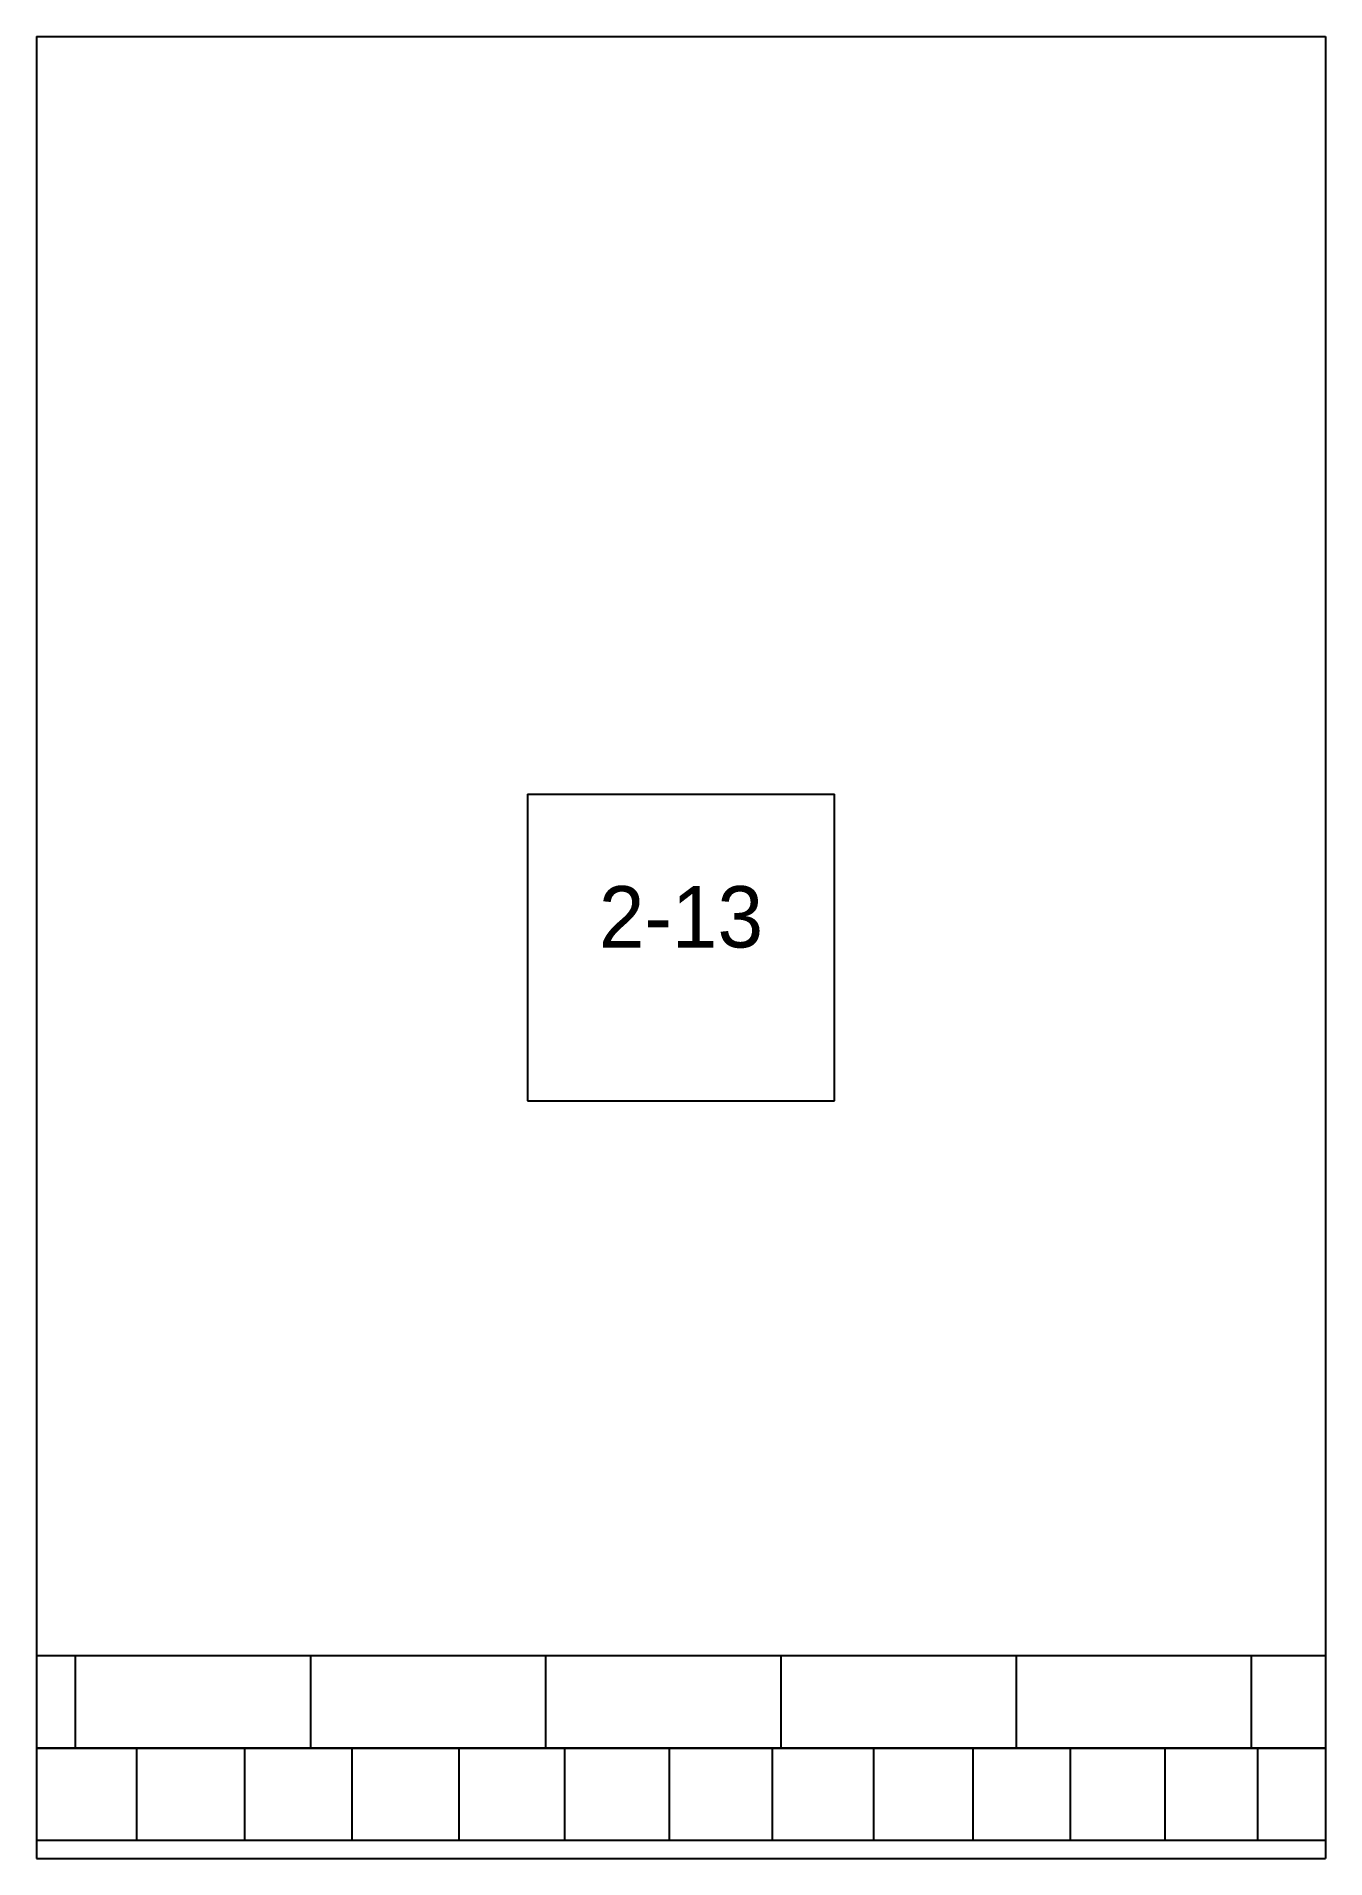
# Paper-space layout 'Plan 2-13' of a CAD drawing. Header units: metres, sheet in millimetres. Extents: x 0 to 210, y 0 to 297.
# The model-space entities are those that its viewports show. They can reach past a viewport. Long polylines and large blocks are cut down to what shows.
import ezdxf
from ezdxf.enums import TextEntityAlignment as Align

# ---------------------------------------------------------------- set-up
doc = ezdxf.new("R2010")
doc.units = ezdxf.units.M
for name, color, linetype in [('default', 7, 'Continuous'), ('TEXTLAYER', 7, 'Continuous'), ('VIEWPORTS', 7, 'Continuous')]:
    doc.layers.add(name, color=color, linetype=linetype)

msp = doc.modelspace()

# ---------------------------------------------------------------- linework, layer by layer
at = {"color": 9}
for p, q in [((2520, 0), (2520, -297)), ((2520, 0), (2520, -297)), ((2730, 0), (2730, -297)), ((2730, 0), (2730, -297)), ((2310, -297), (2520, -297)), ((2310, -297), (2520, -297)), ((2520, -297), (2730, -297)), ((2520, -297), (2520, -594)), ((2520, -297), (2730, -297)), ((2520, -297), (2520, -594)), ((2730, -297), (2940, -297)), ((2730, -297), (2730, -594)), ((2730, -297), (2940, -297)), ((2730, -297), (2730, -594)), ((2600, -420.5), (2650, -420.5)), ((2600, -420.5), (2600, -470.5)), ((2650, -470.5), (2650, -420.5)), ((2600, -470.5), (2650, -470.5)), ((2310, -594), (2520, -594)), ((2310, -594), (2520, -594)), ((2520, -594), (2730, -594)), ((2520, -594), (2520, -891)), ((2520, -594), (2730, -594)), ((2520, -594), (2520, -891)), ((2730, -594), (2940, -594)), ((2730, -594), (2730, -891)), ((2730, -594), (2940, -594)), ((2730, -594), (2730, -891))]:
    msp.add_line(p, q, dxfattribs=at)
at = {"layer": 'default', "color": 7, "linetype": 'Continuous'}
for p, q in [((2526.3, -560.98), (2487.98, -560.98)), ((2526.3, -560.98), (2526.3, -575.98)), ((2564.62, -560.98), (2526.3, -560.98)), ((2564.62, -560.98), (2564.62, -575.98)), ((2602.95, -560.98), (2564.62, -560.98)), ((2641.27, -560.98), (2602.95, -560.98)), ((2602.95, -560.98), (2602.95, -575.98)), ((2641.27, -560.98), (2641.27, -575.98)), ((2679.59, -560.98), (2641.27, -560.98)), ((2717.91, -560.98), (2679.59, -560.98)), ((2679.59, -560.98), (2679.59, -575.98)), ((2717.91, -560.98), (2717.91, -575.98)), ((2756.24, -560.98), (2717.91, -560.98)), ((2526.3, -575.98), (2487.98, -575.98)), ((2501.1, -575.98), (2518.7, -575.98)), ((2518.7, -590.98), (2518.7, -575.98)), ((2518.7, -575.98), (2536.33, -575.98)), ((2564.62, -575.98), (2526.3, -575.98)), ((2536.33, -590.98), (2536.33, -575.98)), ((2536.33, -575.98), (2553.93, -575.98)), ((2553.93, -590.98), (2553.93, -575.98)), ((2553.93, -575.98), (2571.45, -575.98)), ((2602.95, -575.98), (2564.62, -575.98)), ((2571.45, -590.98), (2571.45, -575.98)), ((2571.45, -575.98), (2588.84, -575.98)), ((2588.84, -590.98), (2588.84, -575.98)), ((2588.84, -575.98), (2606.07, -575.98)), ((2641.27, -575.98), (2602.95, -575.98)), ((2606.07, -575.98), (2623.1, -575.98)), ((2606.07, -590.98), (2606.07, -575.98)), ((2623.1, -590.98), (2623.1, -575.98)), ((2623.1, -575.98), (2639.88, -575.98)), ((2639.88, -590.98), (2639.88, -575.98)), ((2639.88, -575.98), (2656.39, -575.98)), ((2679.59, -575.98), (2641.27, -575.98)), ((2656.39, -590.98), (2656.39, -575.98)), ((2656.39, -575.98), (2672.59, -575.98)), ((2672.59, -590.98), (2672.59, -575.98)), ((2672.59, -575.98), (2688.43, -575.98)), ((2717.91, -575.98), (2679.59, -575.98)), ((2688.43, -590.98), (2688.43, -575.98)), ((2688.43, -575.98), (2703.89, -575.98)), ((2695.22, -575.98), (2695.22, -575.98)), ((2703.89, -575.98), (2718.95, -575.98)), ((2703.89, -590.98), (2703.89, -575.98)), ((2756.24, -575.98), (2717.91, -575.98)), ((2718.95, -590.98), (2718.95, -575.98)), ((2718.95, -575.98), (2733.56, -575.98)), ((2501.1, -590.98), (2518.7, -590.98)), ((2518.7, -590.98), (2536.33, -590.98)), ((2536.33, -590.98), (2553.93, -590.98)), ((2553.93, -590.98), (2571.45, -590.98)), ((2571.45, -590.98), (2588.84, -590.98)), ((2588.84, -590.98), (2606.07, -590.98)), ((2606.07, -590.98), (2623.1, -590.98)), ((2623.1, -590.98), (2639.88, -590.98)), ((2639.88, -590.98), (2656.39, -590.98)), ((2656.39, -590.98), (2672.59, -590.98)), ((2672.59, -590.98), (2688.43, -590.98)), ((2688.43, -590.98), (2703.89, -590.98)), ((2703.89, -590.98), (2718.95, -590.98)), ((2718.95, -590.98), (2733.56, -590.98))]:
    msp.add_line(p, q, dxfattribs=at)

# ---------------------------------------------------------------- texts
at = {"layer": 'TEXTLAYER', "color": 1}
msp.add_text('2-13', height=10, dxfattribs=at).set_placement((2625, -445.5), align=Align.CENTER)

psp = doc.layouts.new('Plan 2-13')

# ---------------------------------------------------------------- viewports
at = {"layer": 'VIEWPORTS'}
psp.add_viewport(center=(105, 148.5), size=(210, 297), view_center_point=(2625, -445.5), view_height=297, dxfattribs=at)

doc.saveas('drawing.dxf')
